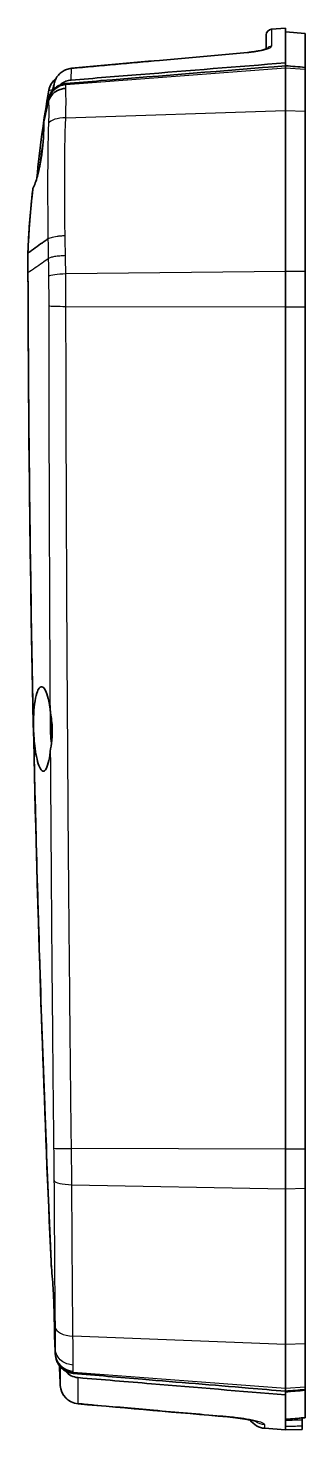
# Model space of a CAD drawing. Header units: millimetres. Extents: x 0 to 1594, y 0 to 281.
# Drawn here: x 1383.5 to 1397.8, y 162.2 to 234.2 of the extents above; entities that cross this region are included whole.
import ezdxf

# ---------------------------------------------------------------- set-up
doc = ezdxf.new("R2010")
doc.units = ezdxf.units.MM
doc.layers.add('Visible (ISO)', color=7, linetype='Continuous', lineweight=35)
doc.layers.add('Visible Narrow (ISO)', color=7, linetype='Continuous', lineweight=25)

msp = doc.modelspace()

# ---------------------------------------------------------------- linework, layer by layer
at = {"layer": 'Visible (ISO)'}
for p, q in [((1396.0311, 234.1673), (1396.7547, 234.2242)), ((1396.7547, 232.4371), (1396.7547, 234.2242)), ((1397.7547, 233.9455), (1396.7547, 234.0242)), ((1395.7547, 233.1498), (1395.7547, 233.8682)), ((1397.7547, 232.2046), (1397.7547, 233.9455)), ((1385.7395, 232.1564), (1385.7363, 232.1561)), ((1396.7547, 232.285), (1396.7547, 232.4371)), ((1396.7547, 232.163), (1396.7547, 232.285)), ((1396.7547, 232.163), (1396.7547, 229.9891)), ((1397.7547, 232.2046), (1397.7547, 232.0868)), ((1397.7547, 232.0868), (1397.7547, 229.9557)), ((1396.7547, 221.7262), (1396.7547, 229.9891)), ((1397.7547, 229.9557), (1397.7547, 221.7145)), ((1384.5302, 223.3966), (1384.5303, 223.3966)), ((1383.5047, 222.7149), (1383.5047, 222.6804)), ((1383.5047, 222.6729), (1383.5047, 222.6804)), ((1383.5047, 222.6729), (1383.5047, 221.683)), ((1383.5047, 221.683), (1383.5047, 221.6172)), ((1396.7547, 221.7262), (1396.7547, 219.8993)), ((1397.7547, 221.7145), (1397.7547, 219.9019)), ((1396.7547, 219.8993), (1396.7547, 176.6505)), ((1397.7547, 219.9019), (1397.7547, 176.6532)), ((1396.7547, 176.6505), (1396.7547, 174.6165)), ((1397.7547, 176.6532), (1397.7547, 174.6351)), ((1396.7547, 166.6147), (1396.7547, 174.6165)), ((1397.7547, 174.6351), (1397.7547, 166.6543)), ((1396.7547, 166.6147), (1396.7547, 164.3704)), ((1397.7547, 166.6543), (1397.7547, 164.4453)), ((1396.7547, 164.2165), (1396.7547, 164.3704)), ((1396.7547, 164.026), (1396.7547, 164.2165)), ((1397.7547, 164.4453), (1397.7547, 164.2998)), ((1397.7547, 164.2623), (1397.7547, 164.2998)), ((1397.7547, 162.8569), (1397.7547, 164.2623)), ((1396.7547, 162.4093), (1396.7547, 164.026)), ((1397.6047, 162.8411), (1397.6047, 162.735)), ((1397.6047, 162.4364), (1397.6047, 162.735)), ((1397.7547, 162.8545), (1397.7547, 162.8569)), ((1395.6762, 162.3091), (1396.7547, 162.2242)), ((1396.7547, 162.2242), (1396.7547, 162.4093)), ((1397.6047, 162.2539), (1396.7547, 162.2242)), ((1397.6047, 162.4364), (1397.6047, 162.2539))]:
    msp.add_line(p, q, dxfattribs=at)
for centre, radius, start, end in [((1396.0547, 233.8682), 0.3, 94.5, 180), ((1385.5615, 230.8503), 1, 127.499311, 169.800287), ((1386.1654, 164.5616), 1, 182.747387, 264.989144), ((1395.7547, 163.306), 1, 214.86074, 265.5)]:
    msp.add_arc(centre, radius, start, end, dxfattribs=at)
for centre, major_axis, ratio, start_param, end_param in [((2611.8467, -13350.5992), (17.276, 13638.128), 0.9986293, 0.0907491, 0.0914168), ((1430.0592, 221.1897), (0.0015, 46.4042), 0.9986467, 1.3497789, 1.3555882), ((2606.8005, 223.2972), (-0.0007, -1224.7193), 0.9986318, 4.7595724, 4.7604056), ((2297.3464, 10587.6593), (62.6673, -10463.7862), 0.9986283, 6.1898714, 6.1906105), ((898.9086, 5784.9812), (-10.069, -5644.3475), 0.9969167, 0.0903805, 0.0905589)]:
    msp.add_ellipse(centre, major_axis=major_axis, ratio=ratio, start_param=start_param, end_param=end_param, dxfattribs=at)
for points, knots in [([(1394.7959, 232.9731), (1394.9214, 232.9844), (1395.0456, 232.9992), (1395.2793, 233.0339), (1395.3888, 233.054), (1395.5781, 233.0957), (1395.6586, 233.1175), (1395.7733, 233.1553), (1395.8126, 233.1725), (1395.8335, 233.1837), (1395.8362, 233.1855), (1395.8362, 233.1855)], [0, 0, 0, 0, 0.03955743, 0.03955743, 0.07943268, 0.07943268, 0.11836923, 0.11836923, 0.15238422, 0.15238422, 0.16262495, 0.16262495, 0.16262495, 0.16262495]), ([(1395.7547, 233.1498), (1395.7398, 233.1444), (1395.7232, 233.1387), (1395.648, 233.1148), (1395.576, 233.0955), (1395.401, 233.0564), (1395.2953, 233.0367), (1395.0653, 233.0017), (1394.9407, 232.9865), (1394.8082, 232.9742), (1394.802, 232.9737), (1394.7959, 232.9731)], [0.07388383, 0.07388383, 0.07388383, 0.07388383, 0.08481467, 0.08481467, 0.11948432, 0.11948432, 0.15834997, 0.15834997, 0.198221, 0.198221, 0.20015734, 0.20015734, 0.20015734, 0.20015734]), ([(1384.8454, 231.364), (1384.8638, 231.4463), (1384.8925, 231.5264), (1384.9685, 231.6773), (1385.0158, 231.7481), (1385.1268, 231.8761), (1385.1903, 231.9334), (1385.3301, 232.0303), (1385.4063, 232.07), (1385.5667, 232.1289), (1385.6509, 232.1481), (1385.7363, 232.1561)], [0, 0, 0, 0, 0.017957568, 0.017957568, 0.035915136, 0.035915136, 0.053872704, 0.053872704, 0.071830272, 0.071830272, 0.08978784, 0.08978784, 0.08978784, 0.08978784]), ([(1385.4558, 231.3775), (1386.0541, 231.4255), (1386.6523, 231.4736), (1390.4184, 231.7761), (1393.5867, 232.0306), (1396.7547, 232.285)], [0.7378008, 0.7378008, 0.7378008, 0.7378008, 0.9178436, 0.9178436, 1.8714382, 1.8714382, 1.8714382, 1.8714382]), ([(1396.7547, 232.4371), (1394.2702, 232.2377), (1391.7855, 232.0382), (1388.1084, 231.7429), (1386.9158, 231.6471), (1385.7231, 231.5513)], [0.0113111, 0.0113111, 0.0113111, 0.0113111, 0.759061, 0.759061, 1.1179956, 1.1179956, 1.1179956, 1.1179956]), ([(1396.7547, 232.285), (1396.9218, 232.2715), (1397.0883, 232.2582), (1397.4215, 232.2314), (1397.5878, 232.218), (1397.7547, 232.2046)], [0.00100445, 0.00100445, 0.00100445, 0.00100445, 0.05130294, 0.05130294, 0.10154371, 0.10154371, 0.10154371, 0.10154371]), ([(1385.4428, 231.1301), (1385.4409, 231.13), (1385.439, 231.1299), (1385.3633, 231.1241), (1385.2905, 231.111), (1385.1494, 231.0704), (1385.0815, 231.0431), (1384.9049, 230.9493), (1384.8061, 230.87), (1384.6474, 230.6812), (1384.589, 230.5736), (1384.5549, 230.4589)], [-0.00057052, -0.00057052, -0.00057052, -0.00057052, 0, 0, 0.02219815, 0.02219815, 0.04439407, 0.04439407, 0.08351144, 0.08351144, 0.12259902, 0.12259902, 0.12259902, 0.12259902]), ([(1385.4558, 231.3775), (1385.3281, 231.3672), (1385.2037, 231.3321), (1385.0066, 231.2326), (1384.93, 231.1794), (1384.8427, 231.0989), (1384.8242, 231.0805), (1384.8065, 231.0615)], [0, 0, 0, 0, 0.038439604, 0.038439604, 0.066276772, 0.066276772, 0.074091573, 0.074091573, 0.074091573, 0.074091573]), ([(1385.1382, 231.2974), (1385.1625, 231.3194), (1385.1879, 231.3402), (1385.2884, 231.4146), (1385.3696, 231.459), (1385.5417, 231.5238), (1385.6317, 231.544), (1385.7231, 231.5513)], [0.030238503, 0.030238503, 0.030238503, 0.030238503, 0.040106674, 0.040106674, 0.067765635, 0.067765635, 0.095311787, 0.095311787, 0.095311787, 0.095311787]), ([(1384.8065, 231.0615), (1384.755, 231.0056), (1384.7097, 230.9442), (1384.6207, 230.7901), (1384.5831, 230.6949), (1384.5599, 230.5958)], [0.007590569, 0.007590569, 0.007590569, 0.007590569, 0.030442421, 0.030442421, 0.060987109, 0.060987109, 0.060987109, 0.060987109]), ([(1384.3594, 229.6953), (1384.3545, 229.6537), (1384.3481, 229.6059), (1384.3327, 229.4976), (1384.3235, 229.4369), (1384.3131, 229.3707)], [-0.062817262, -0.062817262, -0.062817262, -0.062817262, -0.032850622, -0.032850622, -0.002177827, -0.002177827, -0.002177827, -0.002177827]), ([(1384.3131, 229.3707), (1384.3137, 229.3433), (1384.3142, 229.315), (1384.3169, 229.1005), (1384.3138, 228.881), (1384.2945, 228.5097), (1384.2852, 228.375), (1384.2639, 228.1367), (1384.2535, 228.035), (1384.2296, 227.8313), (1384.2161, 227.7297), (1384.1815, 227.4946), (1384.1592, 227.3621), (1384.093, 227.0143), (1384.045, 226.8066), (1383.9216, 226.366), (1383.8435, 226.1496), (1383.7607, 225.978)], [-0.39638899, -0.39638899, -0.39638899, -0.39638899, -0.38375, -0.38375, -0.30348239, -0.30348239, -0.2606365, -0.2606365, -0.22954791, -0.22954791, -0.19877585, -0.19877585, -0.15814432, -0.15814432, -0.0897972, -0.0897972, -0.00017084, -0.00017084, -0.00017084, -0.00017084]), ([(1384.2815, 228.3395), (1384.26, 228.2089), (1384.2386, 228.0738), (1384.1811, 227.6921), (1384.1469, 227.4447), (1384.1092, 227.15), (1384.1022, 227.094), (1384.0954, 227.0389)], [-0.51343317, -0.51343317, -0.51343317, -0.51343317, -0.47147827, -0.47147827, -0.39699131, -0.39699131, -0.37920509, -0.37920509, -0.37920509, -0.37920509]), ([(1383.7607, 225.978), (1383.7517, 225.9139), (1383.7437, 225.8563), (1383.7303, 225.7597), (1383.7246, 225.7196), (1383.7197, 225.6856)], [-0.062301766, -0.062301766, -0.062301766, -0.062301766, -0.029969998, -0.029969998, -0.000655808, -0.000655808, -0.000655808, -0.000655808]), ([(1383.5047, 222.6729), (1383.7529, 222.8482), (1384.0012, 223.0235), (1384.2786, 223.2191), (1384.3061, 223.2385), (1384.3326, 223.2572)], [0.00731469, 0.00731469, 0.00731469, 0.00731469, 0.27663551, 0.27663551, 0.30823551, 0.30823551, 0.30823551, 0.30823551]), ([(1383.5047, 221.6697), (1383.5255, 212.4836), (1383.6522, 203.0064), (1384.0305, 188.4554), (1384.1829, 183.6887), (1384.3862, 178.3303), (1384.4093, 177.7347), (1384.5146, 175.0627), (1384.6022, 172.9796), (1384.7007, 170.7738), (1384.7055, 170.6669), (1384.7103, 170.5599)], [0.0572676, 0.0572676, 0.0572676, 0.0572676, 2.8114963, 2.8114963, 4.1536633, 4.1536633, 4.320595, 4.320595, 4.8983352, 4.8983352, 4.9277731, 4.9277731, 4.9277731, 4.9277731]), ([(1384.6894, 170.8809), (1384.3589, 178.3126), (1384.0973, 185.7472), (1383.6593, 202.6599), (1383.5259, 212.1382), (1383.5047, 221.6172)], [-5.13567, -5.13567, -5.13567, -5.13567, -2.9023779, -2.9023779, -0.0567149, -0.0567149, -0.0567149, -0.0567149]), ([(1383.8424, 199.5011), (1383.8716, 199.7268), (1383.9111, 199.9177), (1383.996, 200.1798), (1384.0377, 200.2664), (1384.1422, 200.3966), (1384.2063, 200.4138), (1384.3289, 200.3351), (1384.3865, 200.2488), (1384.4881, 199.9988), (1384.5323, 199.8445), (1384.5965, 199.5324), (1384.6197, 199.3909), (1384.639, 199.2391)], [-1.38134637, -1.38134637, -1.38134637, -1.38134637, -1.29715886, -1.29715886, -1.23094713, -1.23094713, -1.14173378, -1.14173378, -1.05970893, -1.05970893, -0.98529989, -0.98529989, -0.93334558, -0.93334558, -0.93334558, -0.93334558]), ([(1384.6516, 197.0731), (1384.6506, 197.064), (1384.6495, 197.0548), (1384.6223, 196.8288), (1384.5886, 196.6395), (1384.5046, 196.3139), (1384.4536, 196.1899), (1384.3432, 196.0496), (1384.2847, 196.036), (1384.1717, 196.1205), (1384.1182, 196.2095), (1384.0216, 196.4643), (1383.9786, 196.621), (1383.9069, 196.9714), (1383.8775, 197.1569), (1383.8335, 197.5255), (1383.8174, 197.7027), (1383.8009, 197.9657), (1383.7967, 198.0475), (1383.7922, 198.1653), (1383.791, 198.201), (1383.7892, 198.2627), (1383.7886, 198.2887), (1383.7875, 198.3415), (1383.787, 198.3683), (1383.7861, 198.4351), (1383.7859, 198.4749), (1383.7857, 198.614), (1383.7872, 198.7123), (1383.7977, 199.0583), (1383.8154, 199.2927), (1383.8424, 199.5011)], [-0.70555524, -0.70555524, -0.70555524, -0.70555524, -0.7022825, -0.7022825, -0.62440453, -0.62440453, -0.53713544, -0.53713544, -0.44870379, -0.44870379, -0.36699554, -0.36699554, -0.29248674, -0.29248674, -0.2265166, -0.2265166, -0.17113165, -0.17113165, -0.14645323, -0.14645323, -0.1357353, -0.1357353, -0.12793501, -0.12793501, -0.11986928, -0.11986928, -0.1078512, -0.1078512, -0.0777574, -0.0777574, 0, 0, 0, 0]), ([(1384.639, 199.2391), (1384.6439, 199.2003), (1384.6494, 199.161), (1384.6877, 198.8947), (1384.7322, 198.6378), (1384.7514, 198.3128), (1384.7533, 198.2679), (1384.7547, 198.2088), (1384.755, 198.1947), (1384.7553, 198.1722), (1384.7554, 198.1638), (1384.7555, 198.1477), (1384.7555, 198.1401), (1384.7556, 198.1228), (1384.7555, 198.1131), (1384.7554, 198.084), (1384.7551, 198.0645), (1384.7537, 197.9999), (1384.7519, 197.9548), (1384.7443, 197.8191), (1384.7363, 197.7295), (1384.7039, 197.4402), (1384.6721, 197.2492), (1384.6516, 197.0731)], [0, 0, 0, 0, 0.01323754, 0.01323754, 0.08846505, 0.08846505, 0.10053075, 0.10053075, 0.10428678, 0.10428678, 0.10655799, 0.10655799, 0.10859636, 0.10859636, 0.11118283, 0.11118283, 0.11640616, 0.11640616, 0.1285621, 0.1285621, 0.15318172, 0.15318172, 0.2095159, 0.2095159, 0.2095159, 0.2095159]), ([(1384.6703, 199.0183), (1384.6667, 198.9547), (1384.6638, 198.8898), (1384.6586, 198.7328), (1384.657, 198.6401), (1384.6565, 198.5006), (1384.6567, 198.4546), (1384.6575, 198.3813), (1384.6579, 198.354), (1384.6588, 198.3028), (1384.6594, 198.2789), (1384.6608, 198.2253), (1384.6617, 198.1957), (1384.6647, 198.1094), (1384.6671, 198.0527), (1384.6788, 197.8244), (1384.6917, 197.6559), (1384.7084, 197.4943)], [-1.32284692, -1.32284692, -1.32284692, -1.32284692, -1.30223007, -1.30223007, -1.27379365, -1.27379365, -1.25990085, -1.25990085, -1.25171181, -1.25171181, -1.24452103, -1.24452103, -1.23563499, -1.23563499, -1.21858453, -1.21858453, -1.16665034, -1.16665034, -1.16665034, -1.16665034]), ([(1384.7046, 198.7837), (1384.7038, 198.7593), (1384.703, 198.7348), (1384.7008, 198.6534), (1384.6999, 198.596), (1384.6992, 198.4919), (1384.6993, 198.4453), (1384.7, 198.3682), (1384.7004, 198.3378), (1384.701, 198.3073)], [-0.048435695, -0.048435695, -0.048435695, -0.048435695, -0.04078835, -0.04078835, -0.023224655, -0.023224655, -0.009145009, -0.009145009, 0, 0, 0, 0]), ([(1384.701, 198.3073), (1384.7012, 198.2957), (1384.7015, 198.2841), (1384.7025, 198.2415), (1384.7033, 198.2107), (1384.7059, 198.1311), (1384.7079, 198.0826), (1384.7158, 197.9209), (1384.7233, 197.809), (1384.7326, 197.6997)], [-1.248997935, -1.248997935, -1.248997935, -1.248997935, -1.245500742, -1.245500742, -1.236235815, -1.236235815, -1.221626111, -1.221626111, -1.187455361, -1.187455361, -1.187455361, -1.187455361]), ([(1384.6894, 170.8809), (1384.6923, 170.8392), (1384.6956, 170.7917), (1384.7026, 170.6846), (1384.7063, 170.6249), (1384.7103, 170.5599)], [-0.06195571, -0.06195571, -0.06195571, -0.06195571, -0.032840642, -0.032840642, -0.003097641, -0.003097641, -0.003097641, -0.003097641]), ([(1384.7103, 170.5599), (1384.7299, 170.3892), (1384.7488, 170.1844), (1384.7805, 169.7678), (1384.7935, 169.5664), (1384.8119, 169.232), (1384.8182, 169.1046), (1384.8276, 168.8952), (1384.8309, 168.8136), (1384.8351, 168.7066), (1384.8361, 168.6807), (1384.8376, 168.6385), (1384.8382, 168.6222), (1384.8393, 168.5908), (1384.8399, 168.5758), (1384.8411, 168.5414), (1384.8417, 168.522), (1384.8437, 168.4617), (1384.845, 168.4209), (1384.8539, 168.1293), (1384.859, 167.892), (1384.8644, 167.5317), (1384.8657, 167.3974), (1384.8664, 167.2478), (1384.8665, 167.2172), (1384.8665, 167.1878)], [-0.38953395, -0.38953395, -0.38953395, -0.38953395, -0.31120587, -0.31120587, -0.24713035, -0.24713035, -0.20868363, -0.20868363, -0.1842162, -0.1842162, -0.17640437, -0.17640437, -0.17146016, -0.17146016, -0.16688159, -0.16688159, -0.16098215, -0.16098215, -0.14841276, -0.14841276, -0.07056253, -0.07056253, -0.01629908, -0.01629908, -0.00155516, -0.00155516, -0.00155516, -0.00155516]), ([(1384.8665, 167.1878), (1384.8696, 167.079), (1384.8716, 166.989), (1384.8726, 166.9153), (1384.8726, 166.9106), (1384.8727, 166.9061)], [-0.058824872, -0.058824872, -0.058824872, -0.058824872, -0.004085819, -0.004085819, -0.000284057, -0.000284057, -0.000284057, -0.000284057]), ([(1384.9062, 166.3644), (1384.9062, 166.3651), (1384.9061, 166.3657), (1384.906, 166.3683), (1384.9059, 166.3702), (1384.9058, 166.3721)], [0.3492862788, 0.3492862788, 0.3492862788, 0.3492862788, 0.3504901333, 0.3504901333, 0.3535540341, 0.3535540341, 0.3535540341, 0.3535540341]), ([(1384.9099, 166.1323), (1384.916, 166.0064), (1384.9425, 165.8822), (1384.9918, 165.7597), (1384.9941, 165.754), (1384.9965, 165.7483)], [0, 0, 0, 0, 0.03784055, 0.03784055, 0.039686412, 0.039686412, 0.039686412, 0.039686412]), ([(1385.132, 165.5142), (1385.1589, 165.4791), (1385.188, 165.4457), (1385.301, 165.3322), (1385.3959, 165.2646), (1385.6044, 165.1661), (1385.7161, 165.1358), (1385.8306, 165.1263)], [0.028994499, 0.028994499, 0.028994499, 0.028994499, 0.042316805, 0.042316805, 0.077079572, 0.077079572, 0.111627703, 0.111627703, 0.111627703, 0.111627703]), ([(1386.0826, 164.9122), (1385.9596, 164.9224), (1385.8401, 164.9566), (1385.6155, 165.0703), (1385.5138, 165.1501), (1385.4256, 165.2506), (1385.422, 165.2547), (1385.4185, 165.2588)], [0, 0, 0, 0, 0.037039611, 0.037039611, 0.07549989, 0.07549989, 0.07712571, 0.07712571, 0.07712571, 0.07712571]), ([(1396.7547, 164.2165), (1396.1171, 164.2695), (1395.4793, 164.3226), (1393.0285, 164.5266), (1391.2155, 164.6775), (1388.2111, 164.9278), (1387.0208, 165.027), (1385.8306, 165.1263)], [1.6469177, 1.6469177, 1.6469177, 1.6469177, 1.8386273, 1.8386273, 2.3835181, 2.3835181, 2.7416476, 2.7416476, 2.7416476, 2.7416476]), ([(1386.0826, 164.9122), (1387.3399, 164.8077), (1388.5971, 164.7032), (1392.1543, 164.4077), (1394.4546, 164.2168), (1396.7547, 164.026)], [0.3083428, 0.3083428, 0.3083428, 0.3083428, 0.6867872, 0.6867872, 1.3791764, 1.3791764, 1.3791764, 1.3791764]), ([(1397.7547, 164.2998), (1397.5882, 164.2859), (1397.4216, 164.2721), (1397.0883, 164.2443), (1396.9215, 164.2304), (1396.7547, 164.2165)], [0, 0, 0, 0, 0.05013125, 0.05013125, 0.10034545, 0.10034545, 0.10034545, 0.10034545]), ([(1396.7547, 164.1795), (1396.9212, 164.1933), (1397.088, 164.2071), (1397.4219, 164.2347), (1397.5884, 164.2485), (1397.7547, 164.2623)], [0.00100506, 0.00100506, 0.00100506, 0.00100506, 0.05113157, 0.05113157, 0.10117532, 0.10117532, 0.10117532, 0.10117532]), ([(1393.7728, 162.8936), (1393.9561, 162.8777), (1394.1377, 162.858), (1394.4794, 162.8136), (1394.6396, 162.7888), (1394.9152, 162.7396), (1395.0322, 162.7149), (1395.1948, 162.6752), (1395.2498, 162.6585), (1395.2733, 162.6504), (1395.2757, 162.6495), (1395.2757, 162.6495)], [0, 0, 0, 0, 0.05948749, 0.05948749, 0.11921941, 0.11921941, 0.17691558, 0.17691558, 0.22543949, 0.22543949, 0.23633707, 0.23633707, 0.23633707, 0.23633707]), ([(1394.9341, 162.7345), (1394.8806, 162.7453), (1394.8226, 162.7562), (1394.6233, 162.7914), (1394.4673, 162.8152), (1394.1326, 162.8585), (1393.9536, 162.8779), (1393.7728, 162.8936)], [0.16364796, 0.16364796, 0.16364796, 0.16364796, 0.18961679, 0.18961679, 0.24750572, 0.24750572, 0.30617077, 0.30617077, 0.30617077, 0.30617077])]:
    msp.add_open_spline(points, degree=3, knots=knots, dxfattribs=at)
for points in [[(1383.9617, 226.5128), (1384.1031, 228.026), (1384.3085, 229.5335), (1384.5773, 231.0273)], [(1384.3131, 229.3707), (1384.386, 229.723), (1384.4636, 230.0744), (1384.5459, 230.4247)], [(1384.3594, 229.6953), (1384.4229, 229.9961), (1384.4897, 230.2963), (1384.5599, 230.5958)], [(1384.5459, 230.4247), (1384.5487, 230.4366), (1384.5517, 230.4481), (1384.5549, 230.4589)], [(1383.5047, 222.6804), (1383.5447, 223.7829), (1383.6301, 224.8829), (1383.7607, 225.978)], [(1383.5047, 222.7149), (1383.5404, 223.7081), (1383.6121, 224.699), (1383.7197, 225.6856)], [(1384.3326, 223.2572), (1384.4016, 223.3059), (1384.4639, 223.3498), (1384.5302, 223.3966)], [(1383.5047, 221.6697), (1383.5047, 221.6741), (1383.5047, 221.6785), (1383.5047, 221.683)], [(1384.8665, 167.1878), (1384.8795, 166.916), (1384.8926, 166.6442), (1384.9058, 166.3721)], [(1384.9099, 166.1323), (1384.8974, 166.3902), (1384.885, 166.6481), (1384.8727, 166.9061)], [(1384.9965, 165.7483), (1385.0318, 165.6648), (1385.0772, 165.5861), (1385.132, 165.5142)]]:
    msp.add_open_spline(points, degree=3, dxfattribs=at)
at = {"layer": 'Visible Narrow (ISO)'}
for p, q in [((1396.0311, 234.1673), (1396.0311, 233.2964)), ((1396.7547, 232.163), (1385.453, 231.3018)), ((1397.7547, 232.0868), (1396.7547, 232.163)), ((1385.4478, 229.6111), (1396.7547, 229.9891)), ((1396.7547, 229.9891), (1397.7547, 229.9557)), ((1396.7547, 221.7262), (1385.4501, 221.5933)), ((1397.7547, 221.7145), (1396.7547, 221.7262)), ((1385.4576, 219.9289), (1396.7547, 219.8993)), ((1396.7547, 219.8993), (1397.7547, 219.9019)), ((1396.7547, 176.6505), (1385.7416, 176.6794)), ((1397.7547, 176.6532), (1396.7547, 176.6505)), ((1385.759, 174.8214), (1396.7547, 174.6165)), ((1396.7547, 174.6165), (1397.7547, 174.6351)), ((1396.7547, 166.6147), (1385.8179, 167.048)), ((1397.7547, 166.6543), (1396.7547, 166.6147)), ((1385.8304, 165.1891), (1396.7547, 164.3704)), ((1396.7547, 164.3704), (1397.7547, 164.4453)), ((1395.6762, 162.5107), (1395.6762, 162.3091))]:
    msp.add_line(p, q, dxfattribs=at)
for centre, major_axis, ratio, start_param, end_param in [((1396.0547, 233.0014), (-0.3, 0), 0.9865901, 4.7909288, 5.6692467), ((1394.8227, 232.6743), (-0.0268, 0.2988), 0.0521265, 6.098885, 6.2831853), ((1385.7643, 231.8574), (-0.028, 0.2987), 0.052108, 6.0893118, 6.2831853), ((1385.7665, 231.8576), (-0.027, 0.2988), 0.0521234, 6.0892446, 6.2831853), ((1385.5315, 230.3365), (-0.9993, 0.0376), 0.9680602, 4.8273565, 6.0857068), ((1385.1381, 231.2983), (-0.2927, 0.0657), 0.0114751, 6.245706, 6.2831853), ((1385.5262, 229.1876), (-0.9989, 0.0459), 0.4214726, 4.8103699, 6.0390585), ((1385.5286, 221.4444), (-0.9999, -0.0156), 0.150565, 4.7885859, 6.0204057), ((1385.5361, 219.9621), (-1, 0.0048), 0.033688, 0.2562324, 1.4924157), ((1385.8201, 176.7126), (-0.9999, -0.0143), 0.0321891, 0.097824, 1.4917889), ((1385.8374, 175.0573), (-1, -0.0069), 0.236198, 0.0894992, 1.4906145), ((1385.8964, 167.5499), (-0.9999, -0.0136), 0.5026111, 0.0532644, 1.4854083), ((1385.9086, 166.1812), (-1, -0.0089), 0.9386505, 0.0425908, 1.4838592), ((1385.9089, 166.1385), (1, 0.0036), 0.9522815, 3.5600067, 4.6304655), ((1386.1654, 164.5616), (-1, -0.0031), 0.9883908, 0.0453585, 1.4891573), ((1386.1654, 164.5616), (-0.9989, -0.0479), 0.002512, 0, 0.0068892), ((1386.1654, 164.5616), (-0.0873, -0.9962), 0.0521365, 0, 0.1522205), ((1393.8594, 163.8899), (-0.0866, -0.9962), 0.0521398, 0, 0.1408037), ((1395.7547, 163.5031), (-1, 0), 0.9955128, 0.9894779, 1.4922565)]:
    msp.add_ellipse(centre, major_axis=major_axis, ratio=ratio, start_param=start_param, end_param=end_param, dxfattribs=at)
for points, knots in [([(1394.7992, 232.9683), (1394.8817, 232.9757), (1394.9637, 232.9846), (1395.1715, 233.0109), (1395.2941, 233.0302), (1395.5516, 233.0797), (1395.679, 233.1112), (1395.9096, 233.1858), (1395.9937, 233.2294), (1396.0278, 233.2782), (1396.0311, 233.2875), (1396.0311, 233.2964)], [0, 0, 0, 0, 0.02488569, 0.02488569, 0.06470278, 0.06470278, 0.11646501, 0.11646501, 0.18375591, 0.18375591, 0.20015738, 0.20015738, 0.20015738, 0.20015738]), ([(1385.743, 232.1511), (1387.2523, 232.2878), (1388.7617, 232.4242), (1391.7804, 232.6967), (1393.2898, 232.8326), (1394.7992, 232.9683)], [-0.91053198, -0.91053198, -0.91053198, -0.91053198, -0.45526599, -0.45526599, 0, 0, 0, 0]), ([(1384.8456, 231.3641), (1384.8829, 231.5286), (1384.9618, 231.6837), (1385.1766, 231.9287), (1385.3078, 232.0225), (1385.5449, 232.1185), (1385.6417, 232.142), (1385.7398, 232.1508)], [0, 0, 0, 0, 0.035856972, 0.035856972, 0.069045198, 0.069045198, 0.08978784, 0.08978784, 0.08978784, 0.08978784]), ([(1385.7231, 231.5513), (1385.725, 231.6047), (1385.7268, 231.657), (1385.7306, 231.772), (1385.7327, 231.834), (1385.7347, 231.8942), (1385.7376, 231.9839), (1385.7404, 232.0695), (1385.743, 232.1511)], [0.01673319, 0.01673319, 0.01673319, 0.01673319, 0.08354157, 0.08354157, 0.16708314, 0.16708314, 0.16708314, 0.29149147, 0.29149147, 0.29149147, 0.29149147]), ([(1384.8456, 231.3641), (1384.8435, 231.2931), (1384.8413, 231.2191), (1384.8389, 231.1419), (1384.8385, 231.1258), (1384.838, 231.1096), (1384.8375, 231.0933)], [-0.27707196, -0.27707196, -0.27707196, -0.27707196, -0.16708314, -0.16708314, -0.16708314, -0.14416092, -0.14416092, -0.14416092, -0.14416092]), ([(1385.4428, 231.1301), (1385.4463, 231.1737), (1385.4489, 231.2123), (1385.4518, 231.2664), (1385.4526, 231.2851), (1385.453, 231.3018)], [0.005886122, 0.005886122, 0.005886122, 0.005886122, 0.027596148, 0.027596148, 0.041142835, 0.041142835, 0.041142835, 0.041142835]), ([(1385.4478, 229.6111), (1385.4563, 229.8836), (1385.4601, 230.1404), (1385.4622, 230.6902), (1385.4563, 230.9537), (1385.4428, 231.1301)], [0, 0, 0, 0, 0.06134954, 0.06134954, 0.150184, 0.150184, 0.150184, 0.150184]), ([(1385.453, 231.3018), (1385.4532, 231.3074), (1385.4535, 231.3131), (1385.4539, 231.3243), (1385.4541, 231.3299), (1385.4543, 231.3355), (1385.4548, 231.3496), (1385.4553, 231.3636), (1385.4558, 231.3775)], [0, 0, 0, 0, 0.006659867, 0.006659867, 0.013319733, 0.013319733, 0.013319733, 0.030022342, 0.030022342, 0.030022342, 0.030022342]), ([(1384.5588, 230.5631), (1384.5584, 230.552), (1384.5576, 230.5393), (1384.5545, 230.4986), (1384.5512, 230.4669), (1384.5466, 230.4303)], [-0.041142835, -0.041142835, -0.041142835, -0.041142835, -0.027596148, -0.027596148, -0.002007434, -0.002007434, -0.002007434, -0.002007434]), ([(1384.5549, 230.4589), (1384.5686, 230.3238), (1384.5745, 230.1226), (1384.5727, 229.734), (1384.5697, 229.5731), (1384.5643, 229.4093)], [-0.15442609, -0.15442609, -0.15442609, -0.15442609, -0.06134954, -0.06134954, -0.00818356, -0.00818356, -0.00818356, -0.00818356]), ([(1384.5599, 230.5958), (1384.5597, 230.5904), (1384.5595, 230.585), (1384.5591, 230.5741), (1384.559, 230.5686), (1384.5588, 230.5631)], [-0.013230698, -0.013230698, -0.013230698, -0.013230698, -0.006659867, -0.006659867, 0, 0, 0, 0]), ([(1384.5773, 231.0273), (1384.5773, 231.0273), (1384.5975, 231.0317), (1384.6745, 231.048), (1384.7139, 231.0562), (1384.7695, 231.0677)], [-1.5048292, -1.5048292, -1.5048292, -1.5048292, -0.754556, -0.754556, -0.3004763, -0.3004763, -0.3004763, -0.3004763]), ([(1384.5616, 229.3339), (1384.5235, 228.378), (1384.5168, 227.4054), (1384.5133, 225.4238), (1384.5197, 224.4161), (1384.5303, 223.3966)], [-0.61857471, -0.61857471, -0.61857471, -0.61857471, -0.30928736, -0.30928736, -0.00033602, -0.00033602, -0.00033602, -0.00033602]), ([(1385.4127, 223.5695), (1385.4004, 224.6083), (1385.3929, 225.6344), (1385.3967, 227.6524), (1385.4048, 228.6441), (1385.4478, 229.6111)], [0.00088272, 0.00088272, 0.00088272, 0.00088272, 0.30928736, 0.30928736, 0.61857471, 0.61857471, 0.61857471, 0.61857471]), ([(1384.5302, 223.3966), (1384.5319, 223.3128), (1384.5336, 223.229), (1384.5369, 223.0601), (1384.5385, 222.975), (1384.54, 222.8898), (1384.5416, 222.8057), (1384.5431, 222.7215), (1384.5459, 222.553), (1384.5473, 222.4687), (1384.5487, 222.3843)], [-0.10265177, -0.10265177, -0.10265177, -0.10265177, -0.07708521, -0.07708521, -0.05118018, -0.05118018, -0.05118018, -0.02559009, -0.02559009, -0.00002117, -0.00002117, -0.00002117, -0.00002117]), ([(1384.5303, 223.3966), (1384.5662, 223.4246), (1384.6263, 223.4512), (1384.7879, 223.4987), (1384.8879, 223.5191), (1385.0636, 223.5437), (1385.1293, 223.551), (1385.2658, 223.5626), (1385.336, 223.5668), (1385.409, 223.5694), (1385.4108, 223.5695), (1385.4127, 223.5695)], [-0.12094682, -0.12094682, -0.12094682, -0.12094682, -0.08188263, -0.08188263, -0.04281726, -0.04281726, -0.02140889, -0.02140889, 0, 0, 0.00056281, 0.00056281, 0.00056281, 0.00056281]), ([(1385.4342, 222.5347), (1385.4326, 222.6214), (1385.431, 222.7079), (1385.4276, 222.8811), (1385.4259, 222.9677), (1385.4241, 223.0542), (1385.4223, 223.1417), (1385.4204, 223.2292), (1385.4166, 223.401), (1385.4147, 223.4853), (1385.4127, 223.5695)], [0.0000537, 0.0000537, 0.0000537, 0.0000537, 0.02559009, 0.02559009, 0.05118018, 0.05118018, 0.05118018, 0.07708521, 0.07708521, 0.10210248, 0.10210248, 0.10210248, 0.10210248]), ([(1385.4342, 222.5347), (1385.3326, 222.5314), (1385.2322, 222.5252), (1385.0432, 222.5076), (1384.9546, 222.4963), (1384.7974, 222.4696), (1384.7288, 222.4542), (1384.618, 222.4208), (1384.5758, 222.4028), (1384.5487, 222.3843)], [0, 0, 0, 0, 0.25, 0.25, 0.5, 0.5, 0.75, 0.75, 1, 1, 1, 1]), ([(1385.4501, 221.5933), (1385.4477, 221.7508), (1385.4452, 221.908), (1385.4399, 222.2218), (1385.4371, 222.3784), (1385.4342, 222.5347)], [0, 0, 0, 0, 0.046140482, 0.046140482, 0.092227272, 0.092227272, 0.092227272, 0.092227272]), ([(1383.5047, 221.6697), (1383.75, 221.8377), (1383.9954, 222.0058), (1384.3457, 222.2455), (1384.4461, 222.3141), (1384.5487, 222.3843)], [-0.65644683, -0.65644683, -0.65644683, -0.65644683, -0.33276736, -0.33276736, -0.19428658, -0.19428658, -0.19428658, -0.19428658]), ([(1384.5487, 222.3843), (1384.5512, 222.2321), (1384.5536, 222.0797), (1384.5582, 221.7744), (1384.5604, 221.6215), (1384.5624, 221.4684)], [-0.092259807, -0.092259807, -0.092259807, -0.092259807, -0.046140482, -0.046140482, 0, 0, 0, 0]), ([(1384.5628, 221.4392), (1384.5658, 221.2018), (1384.5678, 220.9575), (1384.5698, 220.4633), (1384.5698, 220.2104), (1384.5687, 219.9582)], [-0.14571642, -0.14571642, -0.14571642, -0.14571642, -0.07432416, -0.07432416, 0, 0, 0, 0]), ([(1385.4576, 219.9289), (1385.4588, 220.2069), (1385.4587, 220.4856), (1385.4563, 221.0411), (1385.4539, 221.3183), (1385.4501, 221.5933)], [0, 0, 0, 0, 0.07432416, 0.07432416, 0.14864833, 0.14864833, 0.14864833, 0.14864833]), ([(1384.5683, 219.6329), (1384.569, 219.1521), (1384.5697, 218.6807), (1384.5715, 217.6221), (1384.5725, 217.0395), (1384.5761, 215.2919), (1384.5788, 214.1269), (1384.5884, 210.6318), (1384.5964, 208.3017), (1384.6155, 203.7275), (1384.6264, 201.4833), (1384.639, 199.2391)], [-4.2954461, -4.2954461, -4.2954461, -4.2954461, -4.1525623, -4.1525623, -3.9777387, -3.9777387, -3.6280916, -3.6280916, -2.9287973, -2.9287973, -2.2552504, -2.2552504, -2.2552504, -2.2552504]), ([(1385.7416, 176.6794), (1385.7163, 178.4531), (1385.7007, 180.2269), (1385.6637, 183.7751), (1385.6464, 185.5496), (1385.5976, 190.875), (1385.5697, 194.426), (1385.5285, 200.6349), (1385.5133, 203.2928), (1385.4895, 208.2804), (1385.4802, 210.6101), (1385.4692, 214.1047), (1385.466, 215.2695), (1385.462, 217.0168), (1385.4607, 217.5992), (1385.4585, 218.7641), (1385.4548, 219.3465), (1385.4576, 219.9289)], [0, 0, 0, 0, 0.5324328, 0.5324328, 1.06509, 1.06509, 2.1309825, 2.1309825, 2.9287973, 2.9287973, 3.6280916, 3.6280916, 3.9777387, 3.9777387, 4.1525623, 4.1525623, 4.3273858, 4.3273858, 4.3273858, 4.3273858]), ([(1384.6516, 197.0731), (1384.6714, 193.8297), (1384.6946, 190.5864), (1384.7363, 185.5684), (1384.7523, 183.7938), (1384.7854, 180.3655), (1384.8023, 178.7203), (1384.8205, 177.0581)], [-2.0385595, -2.0385595, -2.0385595, -2.0385595, -1.06509, -1.06509, -0.5324328, -0.5324328, -0.0360477, -0.0360477, -0.0360477, -0.0360477]), ([(1384.825, 176.6953), (1384.8281, 176.4624), (1384.8309, 176.2296), (1384.8367, 175.6804), (1384.8394, 175.3635), (1384.8415, 175.0535)], [-0.16732649, -0.16732649, -0.16732649, -0.16732649, -0.09788011, -0.09788011, -0.00248387, -0.00248387, -0.00248387, -0.00248387]), ([(1385.759, 174.8214), (1385.7568, 175.1772), (1385.7539, 175.5385), (1385.7478, 176.1602), (1385.7449, 176.4197), (1385.7416, 176.6794)], [0, 0, 0, 0, 0.09788011, 0.09788011, 0.16732649, 0.16732649, 0.16732649, 0.16732649]), ([(1384.8416, 175.0293), (1384.8503, 173.7115), (1384.8581, 172.4172), (1384.8748, 169.9021), (1384.8828, 168.6818), (1384.8983, 167.5096)], [-0.81212357, -0.81212357, -0.81212357, -0.81212357, -0.40606179, -0.40606179, 0, 0, 0, 0]), ([(1385.8179, 167.048), (1385.802, 168.2595), (1385.7937, 169.5217), (1385.7762, 172.1217), (1385.7681, 173.4596), (1385.759, 174.8214)], [0, 0, 0, 0, 0.40606179, 0.40606179, 0.81212357, 0.81212357, 0.81212357, 0.81212357]), ([(1384.9, 167.3682), (1384.902, 167.1853), (1384.9035, 167.0133), (1384.9058, 166.6679), (1384.9064, 166.5006), (1384.9062, 166.3644)], [-0.14687973, -0.14687973, -0.14687973, -0.14687973, -0.08171622, -0.08171622, -0.00133356, -0.00133356, -0.00133356, -0.00133356]), ([(1385.8261, 165.5557), (1385.8262, 165.7322), (1385.8257, 165.9491), (1385.8231, 166.4495), (1385.8211, 166.7379), (1385.8179, 167.048)], [0.0019264, 0.0019264, 0.0019264, 0.0019264, 0.08171622, 0.08171622, 0.16343244, 0.16343244, 0.16343244, 0.16343244]), ([(1384.9058, 166.3711), (1384.9062, 166.3553), (1384.9065, 166.34), (1384.9071, 166.3097), (1384.9074, 166.2947), (1384.9077, 166.2801), (1384.9081, 166.2591), (1384.9085, 166.2389), (1384.9093, 166.188), (1384.9097, 166.1588), (1384.9099, 166.1323)], [-0.056097442, -0.056097442, -0.056097442, -0.056097442, -0.046773946, -0.046773946, -0.037145596, -0.037145596, -0.037145596, -0.023202613, -0.023202613, -0.000133146, -0.000133146, -0.000133146, -0.000133146]), ([(1385.8261, 165.5557), (1385.8239, 165.5558), (1385.8217, 165.556), (1385.7114, 165.5638), (1385.6056, 165.5866), (1385.4067, 165.6607), (1385.3149, 165.7114), (1385.1378, 165.8491), (1385.0591, 165.9398), (1384.9465, 166.1423), (1384.9137, 166.2522), (1384.9062, 166.3644)], [-0.14385995, -0.14385995, -0.14385995, -0.14385995, -0.14319401, -0.14319401, -0.11066143, -0.11066143, -0.07812891, -0.07812891, -0.03906414, -0.03906414, 0, 0, 0, 0]), ([(1385.1635, 165.4751), (1385.1639, 165.3497), (1385.1643, 165.2322), (1385.1654, 164.8803), (1385.166, 164.677), (1385.1665, 164.5136)], [-0.46868901, -0.46868901, -0.46868901, -0.46868901, -0.32288053, -0.32288053, 0, 0, 0, 0]), ([(1385.8301, 165.2453), (1385.8299, 165.2803), (1385.8295, 165.3187), (1385.8287, 165.3858), (1385.8284, 165.4123), (1385.828, 165.4401), (1385.8277, 165.4592), (1385.8274, 165.479), (1385.8267, 165.5176), (1385.8264, 165.5364), (1385.8261, 165.5557)], [0.000133146, 0.000133146, 0.000133146, 0.000133146, 0.023202613, 0.023202613, 0.037145596, 0.037145596, 0.037145596, 0.046773946, 0.046773946, 0.055469398, 0.055469398, 0.055469398, 0.055469398]), ([(1386.0869, 163.5762), (1386.0864, 163.7435), (1386.0858, 163.9516), (1386.0843, 164.4089), (1386.0835, 164.6465), (1386.0826, 164.9122)], [0, 0, 0, 0, 0.32288053, 0.32288053, 0.59495969, 0.59495969, 0.59495969, 0.59495969]), ([(1393.7809, 162.9028), (1393.6676, 162.9127), (1393.5544, 162.9226), (1392.283, 163.0334), (1391.125, 163.1346), (1389.967, 163.2359), (1388.9471, 163.3252), (1387.9272, 163.4146), (1386.6338, 163.5282), (1386.3604, 163.5522), (1386.0869, 163.5762)], [-0.99846969, -0.99846969, -0.99846969, -0.99846969, -0.96431416, -0.96431416, -0.61511139, -0.61511139, -0.61511139, -0.30755569, -0.30755569, -0.22509229, -0.22509229, -0.22509229, -0.22509229]), ([(1395.6762, 162.5107), (1395.6762, 162.5499), (1395.5504, 162.6053), (1395.1687, 162.7043), (1394.9696, 162.7456), (1394.5643, 162.8128), (1394.3704, 162.8401), (1394.0414, 162.8783), (1393.9116, 162.8915), (1393.7809, 162.9028)], [-0.30617342, -0.30617342, -0.30617342, -0.30617342, -0.18439834, -0.18439834, -0.10244352, -0.10244352, -0.03940136, -0.03940136, 0, 0, 0, 0]), ([(1397.7547, 162.8569), (1397.7213, 162.8539), (1397.6879, 162.8509), (1397.521, 162.836), (1397.3876, 162.8241), (1397.2542, 162.8122), (1397.121, 162.8003), (1396.9877, 162.7884), (1396.8212, 162.7735), (1396.7879, 162.7706), (1396.7547, 162.7676)], [-0.13091625, -0.13091625, -0.13091625, -0.13091625, -0.12082253, -0.12082253, -0.08051698, -0.08051698, -0.08051698, -0.04025849, -0.04025849, -0.0302112, -0.0302112, -0.0302112, -0.0302112]), ([(1397.6047, 162.735), (1397.5835, 162.7344), (1397.5624, 162.7337), (1397.4195, 162.7291), (1397.2977, 162.7252), (1397.176, 162.7214), (1397.0555, 162.7175), (1396.935, 162.7137), (1396.7945, 162.7092), (1396.7746, 162.7086), (1396.7547, 162.7079)], [-0.115302009, -0.115302009, -0.115302009, -0.115302009, -0.108946526, -0.108946526, -0.072384025, -0.072384025, -0.072384025, -0.036192012, -0.036192012, -0.030206993, -0.030206993, -0.030206993, -0.030206993]), ([(1396.7547, 162.4093), (1396.7746, 162.41), (1396.7945, 162.4106), (1396.935, 162.4151), (1397.0555, 162.4189), (1397.176, 162.4228), (1397.2977, 162.4266), (1397.4195, 162.4305), (1397.5624, 162.4351), (1397.5835, 162.4358), (1397.6047, 162.4364)], [0.030206993, 0.030206993, 0.030206993, 0.030206993, 0.036192012, 0.036192012, 0.072384025, 0.072384025, 0.072384025, 0.108946526, 0.108946526, 0.115302009, 0.115302009, 0.115302009, 0.115302009])]:
    msp.add_open_spline(points, degree=3, knots=knots, dxfattribs=at)
for points in [[(1385.7398, 232.1508), (1385.7409, 232.1509), (1385.7419, 232.151), (1385.743, 232.1511)], [(1384.7806, 231.07), (1384.8019, 231.1681), (1384.8236, 231.2661), (1384.8456, 231.3641)], [(1384.7923, 231.1244), (1384.7879, 231.1064), (1384.784, 231.0882), (1384.7806, 231.07)], [(1384.5466, 230.4303), (1384.5464, 230.4285), (1384.5462, 230.4266), (1384.5459, 230.4247)], [(1384.7806, 231.07), (1384.7768, 231.0692), (1384.7732, 231.0684), (1384.7695, 231.0677)], [(1384.7806, 231.07), (1384.7827, 231.0803), (1384.7849, 231.0905), (1384.7871, 231.1008)], [(1384.5643, 229.4093), (1384.5635, 229.3841), (1384.5626, 229.3592), (1384.5616, 229.3339)], [(1384.5624, 221.4684), (1384.5625, 221.4587), (1384.5627, 221.449), (1384.5628, 221.4392)], [(1384.5687, 219.9582), (1384.5682, 219.8498), (1384.5681, 219.7404), (1384.5683, 219.6329)], [(1384.8205, 177.0581), (1384.8219, 176.9374), (1384.8233, 176.8162), (1384.825, 176.6953)], [(1384.8415, 175.0535), (1384.8415, 175.0454), (1384.8416, 175.0374), (1384.8416, 175.0293)], [(1384.8983, 167.5096), (1384.8989, 167.4618), (1384.8995, 167.4147), (1384.9, 167.3682)], [(1384.9058, 166.3721), (1384.9058, 166.3718), (1384.9058, 166.3714), (1384.9058, 166.3711)], [(1385.1665, 164.5136), (1385.1502, 164.8534), (1385.1341, 165.1931), (1385.1181, 165.5328)], [(1385.8304, 165.1891), (1385.8304, 165.2067), (1385.8303, 165.2255), (1385.8301, 165.2453)], [(1385.8306, 165.1263), (1385.8306, 165.1471), (1385.8305, 165.168), (1385.8304, 165.1891)]]:
    msp.add_open_spline(points, degree=3, dxfattribs=at)

doc.saveas('drawing.dxf')
